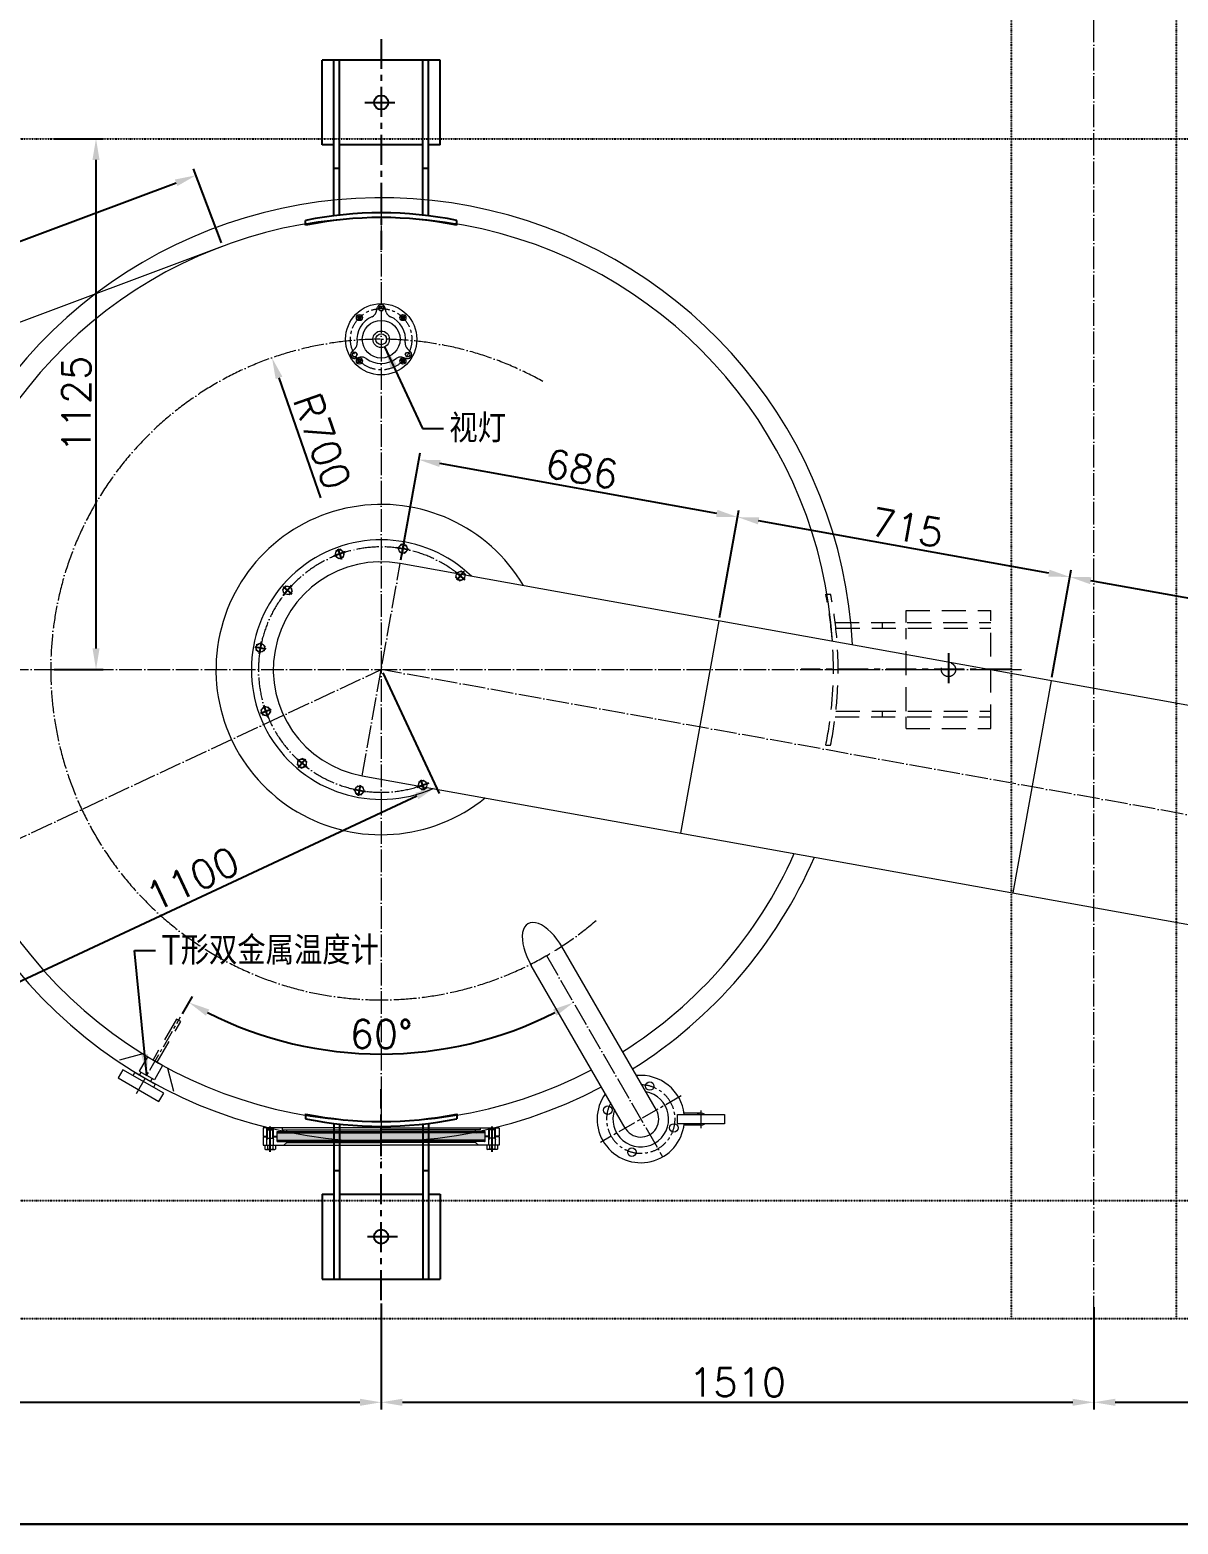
# Model space of a CAD drawing. Header units: millimetres. Extents: x 12181 to 44419, y -180123 to -157321.
# Drawn here: x 20587 to 23020, y -177157 to -173990 of the extents above; entities that cross this region are included whole.
import ezdxf

# ---------------------------------------------------------------- set-up
doc = ezdxf.new("R2010")
doc.units = ezdxf.units.MM
doc.header["$LTSCALE"] = 2
doc.header["$MEASUREMENT"] = 0
for name, pattern in [('ACAD_ISO04W100', [30, 24, -3, 0, -3]), ('CENTER', [50.8, 31.75, -6.35, 6.35, -6.35]), ('CENTER2', [28.575, 19.05, -3.175, 3.175, -3.175]), ('DASHEDX2', [38.1, 25.4, -12.7]), ('DIVIDE2', [15.875, 6.35, -3.175, 0, -3.175, 0, -3.175])]:
    doc.linetypes.add(name, pattern=pattern)
doc.layers.get('0').update_dxf_attribs({"lineweight": 20})
for name, color, linetype, lineweight in [('1', 1, 'Continuous', 9), ('中心线', 1, 'CENTER2', 13), ('中心线层', 1, 'ACAD_ISO04W100', 9), ('尺寸线层', 3, 'Continuous', 13), ('工艺线', 4, 'Continuous', 30), ('细实线', 8, 'Continuous', 13), ('虚线', 142, 'DASHEDX2', 13)]:
    doc.layers.add(name, color=color, linetype=linetype, lineweight=lineweight)
for name, color, linetype in [('3', 3, 'CENTER'), ('center', 1, 'CENTER'), ('TEXT', 7, 'Continuous'), ('平台', 252, 'DIVIDE2')]:
    doc.layers.add(name, color=color, linetype=linetype)
doc.styles.get("Standard").update_dxf_attribs({"font": 'txt.shx', "bigfont": 'hztxt.shx'})
doc.dimstyles.new('总装图', dxfattribs={"dimscale": 1.5, "dimtxt": 40, "dimasz": 30, "dimexe": 10, "dimexo": 5, "dimgap": 8, "dimtad": 1, "dimdec": 0, "dimtxsty": 'Standard', "dimcen": 2.5, "dimadec": 0, "dimazin": 0, "dimtfac": 1, "dimtdec": 0, "dimtmove": 0, "dimatfit": 3, "dimfxl": 1, "dimarcsym": 0})
pattern_1 = [(135, (1434.5051, 121861.4781), (-0.4419417382, -0.4419417382), []), (225, (1434.5051, 121861.4781), (0.4419417382, -0.4419417382), [])]

# ---------------------------------------------------------------- blocks, each defined once
blk = doc.blocks.new('A$C7E2A687A')
at = {"layer": '中心线层'}
blk.add_line((6900, -5225), (6900, 0), dxfattribs=at)
at = {"layer": '平台', "ltscale": 0.1}
for p, q in [((6725, -5225), (6725, 0)), ((7075, -5225), (7075, 0)), ((0, -2725), (18900, -2725)), ((0, -4975), (18900, -4975)), ((0, -5225), (18900, -5225))]:
    blk.add_line(p, q, dxfattribs=at)
blk = doc.blocks.new('*D2205')
at = {"layer": 'Defpoints', "color": 0}
for p in [(18841.5, -176255.1), (21331.5, -176681.8), (21331.5, -176898.4)]:
    blk.add_point(p, dxfattribs=at)
at = {"layer": '尺寸线层', "color": 0, "lineweight": -2}
for p, q in [((18841.5, -176262.6), (18841.5, -176913.4)), ((21331.5, -176689.3), (21331.5, -176913.4)), ((18886.5, -176898.4), (21286.5, -176898.4))]:
    blk.add_line(p, q, dxfattribs=at)
at = {"layer": '尺寸线层', "color": 0}
for points in [[(18886.5, -176890.9), (18886.5, -176905.9), (18841.5, -176898.4)], [(21286.5, -176890.9), (21286.5, -176905.9), (21331.5, -176898.4)]]:
    blk.add_solid(points, dxfattribs=at)
at = {"layer": '尺寸线层', "color": 0, "insert": (20086.5, -176856.4), "char_height": 60, "attachment_point": 5}
blk.add_mtext('2490', dxfattribs=at)
blk = doc.blocks.new('*D2194')
at = {"layer": 'Defpoints', "color": 0}
for p in [(21681.5, -175951.8), (20906.7, -176081.4), (21190.1, -176147.9), (20812.9, -176243.8), (21927.8, -176378.3)]:
    blk.add_point(p, dxfattribs=at)
at = {"layer": '尺寸线层', "color": 0, "lineweight": -2}
blk.add_line((20910.4, -176074.9), (20931.7, -176038.1), dxfattribs=at)
blk.add_arc((21331.5, -175345.6), 814.7, 243.1653, 296.8347, dxfattribs=at)
at = {"layer": '尺寸线层', "color": 0}
for points in [[(20960.2, -176079.1), (20967.3, -176065.9), (20924.2, -176051.1)], [(21695.7, -176065.9), (21702.8, -176079.1), (21738.9, -176051.1)]]:
    blk.add_solid(points, dxfattribs=at)
at = {"layer": '尺寸线层', "color": 0, "insert": (21331.5, -176118.2), "char_height": 60, "attachment_point": 5}
blk.add_mtext('60°', dxfattribs=at)
blk = doc.blocks.new('*U1981', base_point=(-70.7, 734.2))
at = {"color": 7}
for p, q in [((-78.6, 745.6), (-79.5, 744.1)), ((-79.5, 744.1), (-79.5, 724.3)), ((-70.7, 745.6), (-78.6, 745.6)), ((-70.7, 739.9), (-78.6, 739.9)), ((-70.7, 728.5), (-78.6, 728.5)), ((-70.7, 745.6), (-70.7, 722.8)), ((-70.7, 741.2), (-37.7, 741.2)), ((-70.7, 734.2), (-70.7, 734.2)), ((-70.7, 734.2), (-70.7, 734.2)), ((-70.7, 734.2), (-70.7, 734.2)), ((-55.7, 741.2), (-55.7, 727.2)), ((-37.7, 741.2), (-37.7, 727.2)), ((-37.7, 741.2), (-35.7, 739.2)), ((-35.7, 729.2), (-37.7, 727.2)), ((-35.7, 739.2), (-35.7, 729.2)), ((-78.6, 722.8), (-79.5, 724.3)), ((-70.7, 722.8), (-78.6, 722.8)), ((-70.7, 727.2), (-37.7, 727.2))]:
    blk.add_line(p, q, dxfattribs=at)
for centre, radius, start, end in [((-74.4, 742.8), 5.04, 154.3843, 214.3843), ((-60.6, 734.2), 18.8, 162.412, 197.588), ((-74.4, 725.7), 5.04, 145.6157, 205.6157)]:
    blk.add_arc(centre, radius, start, end, dxfattribs=at)
at = {"layer": '1', "color": 1}
for p, q in [((-55.7, 739.8), (-59.5, 741.2)), ((-55.7, 728.6), (-59.5, 727.2)), ((-55.7, 739.8), (-36.3, 739.8)), ((-55.7, 728.6), (-36.3, 728.6))]:
    blk.add_line(p, q, dxfattribs=at)
at = {"layer": '3', "color": 3, "ltscale": 2}
blk.add_line((-84.5, 734.2), (-30.7, 734.2), dxfattribs=at)
blk = doc.blocks.new('A$C649A0548')
at = {"layer": '细实线'}
h = blk.add_hatch(dxfattribs=at)
h.set_pattern_fill('ANSI37', color=256, scale=5, angle=90, style=0)
h.set_pattern_definition(pattern_1)
h.paths.add_polyline_path([(-200, -8), (-220, -8), (-220, -10.5), (-200, -10.5)])
h.paths.add_polyline_path([(220, -8), (200, -8), (200, -10.5), (220, -10.5)])
h = blk.add_hatch(dxfattribs=at)
h.set_pattern_fill('GRASS', color=256, scale=5, angle=90, style=0)
h.set_pattern_definition([(180, (1434.505, 121861.478), (-3.5355339, -3.5355339), [0.9375, -6.13356781]), (135, (1434.505, 121861.478), (-3.5355339, -3.5355339), [0.9375, -4.0625]), (225, (1434.505, 121861.478), (3.5355339, -3.5355339), [0.9375, -4.0625])])
h.paths.add_polyline_path([(0, -26.5), (0, -10.5), (-220, -10.5), (-220, -26.5)])
h.paths.add_polyline_path([(0, -10.5), (0, -26.5), (220, -26.5), (220, -10.5)])
h = blk.add_hatch(dxfattribs=at)
h.set_pattern_fill('ANSI37', color=256, scale=5, angle=90, style=0)
h.set_pattern_definition(pattern_1)
h.paths.add_polyline_path([(220, -26.5), (200, -26.5), (200, -29), (220, -29)])
h.paths.add_polyline_path([(-200, -26.5), (-220, -26.5), (-220, -29), (-200, -29)])
for p, q in [((0, 0), (-250, 0)), ((0, 0), (250, 0)), ((-250, 0), (-250, -18)), ((-250, -18), (-242, -18)), ((-250, -19), (-250, -37)), ((-250, -19), (-242, -19)), ((-241, -3), (-241, 0)), ((-229, -3), (-229, 0)), ((-228, -18), (-220, -18)), ((-228, -19), (-220, -19)), ((-220, -29), (-220, -8)), ((-220, -8), (0, -8)), ((-220, -10.5), (0, -10.5)), ((-220, -26.5), (0, -26.5)), ((-220, -29), (0, -29)), ((-210, 0), (-210, -4)), ((-210, -4), (0, -4)), ((-206, -37), (-200, -31)), ((-200, -8), (-200, -4)), ((-200, -10.5), (-200, -8)), ((-200, -29), (-200, -26.5)), ((-200, -29), (-200, -31)), ((-200, -31), (0, -31)), ((210, -4), (0, -4)), ((220, -8), (0, -8)), ((220, -8), (0, -8)), ((220, -10.5), (0, -10.5)), ((220, -10.5), (0, -10.5)), ((220, -26.5), (0, -26.5)), ((220, -26.5), (0, -26.5)), ((220, -29), (0, -29)), ((220, -29), (0, -29)), ((200, -31), (0, -31)), ((200, -8), (200, -4)), ((200, -10.5), (200, -8)), ((200, -29), (200, -26.5)), ((200, -29), (200, -31)), ((206, -37), (200, -31)), ((210, 0), (210, -4)), ((220, -29), (220, -8)), ((228, -18), (220, -18)), ((228, -19), (220, -19)), ((229, -3), (229, 0)), ((241, -3), (241, 0)), ((250, -18), (242, -18)), ((250, -19), (242, -19)), ((250, 0), (250, -18)), ((250, -19), (250, -37)), ((-250, -37), (-242, -37)), ((-228, -37), (0, -37)), ((228, -37), (0, -37)), ((250, -37), (242, -37))]:
    blk.add_line(p, q)
at = {"layer": '中心线层'}
blk.add_line((0, 10), (0, -43.6), dxfattribs=at)
at = {"layer": '细实线'}
for p, q in [((-242, -4), (-242, 0)), ((-228, -18), (-228, 0)), ((228, -18), (228, 0)), ((242, -4), (242, 0))]:
    blk.add_line(p, q, dxfattribs=at)
at = {"rotation": 90}
blk.add_blockref('*U1981', (-235, -37), dxfattribs=at)
at = {"xscale": -1, "rotation": 270}
blk.add_blockref('*U1981', (235, -37), dxfattribs=at)
blk = doc.blocks.new('A$C075C7496')
at = {"layer": 'center'}
for p, q in [((0, -378.3), (0, 68.5)), ((34.6, -243.8), (-34.9, -243.8))]:
    blk.add_line(p, q, dxfattribs=at)
at = {"layer": 'TEXT'}
for p, q in [((-160, 16.2), (-160, 6)), ((160, 16.2), (160, 6)), ((-100, -3.8), (-100, -333.8)), ((-88, -5.2), (-88, -333.8)), ((88, -5.2), (88, -333.8)), ((100, -3.8), (100, -333.8)), ((-100, -103.8), (-88, -103.8)), ((88, -103.8), (100, -103.8)), ((-125, -153.8), (-100, -153.8)), ((-125, -153.8), (-125, -333.8)), ((-88, -153.8), (88, -153.8)), ((100, -153.8), (125, -153.8)), ((125, -153.8), (125, -333.8)), ((-125, -333.8), (125, -333.8))]:
    blk.add_line(p, q, dxfattribs=at)
blk.add_circle((0, -243.8), 15, dxfattribs=at)
for radius, start, end in [(800, 258.463, 281.537), (810, 258.6074, 281.3926)]:
    blk.add_arc((0, 800), radius, start, end, dxfattribs=at)
blk = doc.blocks.new('*D2210')
at = {"layer": 'Defpoints', "color": 0}
for p in [(21331.5, -175345.6), (21447.8, -175594.4), (20335, -175811.3)]:
    blk.add_point(p, dxfattribs=at)
at = {"layer": '尺寸线层', "color": 0, "lineweight": -2}
for p, q in [((21334.7, -175352.4), (21454.2, -175608)), ((20492.1, -176041.1), (21407.1, -175613.5)), ((20338.2, -175818.1), (20457.6, -176073.8))]:
    blk.add_line(p, q, dxfattribs=at)
at = {"layer": '尺寸线层', "color": 0}
for points in [[(21403.9, -175606.7), (21410.2, -175620.3), (21447.8, -175594.4)], [(20488.9, -176034.3), (20495.2, -176047.9), (20451.3, -176060.2)]]:
    blk.add_solid(points, dxfattribs=at)
at = {"layer": '尺寸线层', "color": 0, "insert": (20931.8, -175789.2), "char_height": 60, "attachment_point": 5, "rotation": 25.0496}
blk.add_mtext('1100', dxfattribs=at)
blk = doc.blocks.new('*D2271')
at = {"layer": 'Defpoints', "color": 0}
for p in [(21100.2, -174684.9), (21331.5, -175345.6)]:
    blk.add_point(p, dxfattribs=at)
at = {"layer": '尺寸线层', "color": 0, "lineweight": -2}
blk.add_line((21204, -174981.3), (21115.1, -174727.4), dxfattribs=at)
at = {"layer": '尺寸线层', "color": 0}
blk.add_solid([(21122.2, -174724.9), (21108, -174729.9), (21100.2, -174684.9)], dxfattribs=at)
at = {"layer": '尺寸线层', "color": 0, "insert": (21206.6, -174861.7), "char_height": 60, "attachment_point": 5, "rotation": 289.2963}
blk.add_mtext('R700', dxfattribs=at)
blk = doc.blocks.new('*U1896', base_point=(600, 295.1))
at = {"color": 7}
for p, q in [((591, 300.3), (600, 305.5)), ((591, 300.3), (591, 289.9)), ((591, 289.9), (600, 284.7)), ((609, 300.3), (600, 305.5)), ((609, 289.9), (600, 284.7)), ((609, 300.3), (609, 289.9))]:
    blk.add_line(p, q, dxfattribs=at)
blk.add_circle((600, 295.1), 9, dxfattribs=at)
at = {"layer": '3', "color": 3}
for p, q in [((588, 295.1), (612, 295.1)), ((600, 308.5), (600, 281.7))]:
    blk.add_line(p, q, dxfattribs=at)
blk = doc.blocks.new('*U247')
at = {"color": 3, "linetype": 'CENTER'}
for p, q in [((2568, -1676.4), (2568, -1692)), ((2575.8, -1684.2), (2560.2, -1684.2))]:
    blk.add_line(p, q, dxfattribs=at)
at = {"color": 7, "linetype": 'Continuous'}
blk.add_lwpolyline([(2566.3, -1681.2), (2564.6, -1684.2), (2566.3, -1687.2), (2569.7, -1687.2), (2571.5, -1684.2), (2569.7, -1681.2)], close=True, dxfattribs=at)
for radius in [6.5, 3.46]:
    blk.add_circle((2568, -1684.2), radius, dxfattribs=at)
blk = doc.blocks.new('Hex Head Screw - 10 mm top')
at = {"color": 0, "linetype": 'Continuous'}
for p, q in [((-7.9, 4.5), (0, 9.1)), ((-7.9, -4.5), (-7.9, 4.5)), ((7.9, 4.5), (0, 9.1)), ((7.9, -4.5), (7.9, 4.5)), ((-7.9, -4.5), (0, -9.1)), ((7.9, -4.5), (0, -9.1))]:
    blk.add_line(p, q, dxfattribs=at)
blk.add_circle((0, 0), 7.87, dxfattribs=at)
blk = doc.blocks.new('A$C76B82D14')
at = {"linetype": 'Continuous'}
for p, q in [((-10.7, 57.4), (-7.6, 68.1)), ((10.7, 57.4), (7.6, 68.1)), ((-55, -19.4), (-62.8, -27.5)), ((55, -19.4), (62.8, -27.5)), ((-44.3, -38), (-55.2, -40.6)), ((44.3, -38), (55.2, -40.6))]:
    blk.add_line(p, q, dxfattribs=at)
for radius in [75.5, 40, 17.5, 11.5]:
    blk.add_circle((0, 0), radius, dxfattribs=at)
for centre, radius, start, end in [((0, 65.5), 8, 19.2345, 160.7655), ((0, 0), 51.5, 112.1885, 187.8115), ((-25.1, 61.6), 15, 292.1885, 343.5449), ((25.1, 61.6), 15, 196.4551, 247.8115), ((0, 0), 51.5, 352.1885, 67.8115), ((-56.7, -32.8), 8, 139.2345, 280.7655), ((-65.9, -9), 15, 316.4551, 7.8115), ((65.9, -9), 15, 172.1885, 223.5449), ((56.7, -32.8), 8, 259.2345, 40.7655), ((-40.8, -52.6), 15, 52.1885, 103.5449), ((0, 0), 51.5, 232.1885, 307.8115), ((40.8, -52.6), 15, 76.4551, 127.8115)]:
    blk.add_arc(centre, radius, start, end, dxfattribs=at)
at = {"layer": '中心线'}
blk.add_circle((0, 0), 65, dxfattribs=at)
at = {"yscale": 0.5999999999985448, "zscale": 0.6}
for p, xscale, rotation in [((0, 65), 0.5999999999985448, 90), ((-56.3, -32.5), 0.6000000000028435, 210.0000000001642), ((56.3, -32.5), 0.6000000000028435, 329.9999999998359)]:
    blk.add_blockref('Hex Head Screw - 10 mm top', p, dxfattribs=dict(at, xscale=xscale, rotation=rotation))
at = {"linetype": 'CENTER'}
for p, rotation in [((579, -2960.8), 135.0000000002948), ((-2960.8, -579), 44.99999999970522), ((2960.8, 579), 224.9999999997052), ((-579, 2960.8), 315.0000000002948)]:
    blk.add_blockref('*U247', p, dxfattribs=dict(at, rotation=rotation))
blk = doc.blocks.new('*D2307')
at = {"layer": 'Defpoints', "color": 0}
for p in [(21331.5, -176689.3), (22841.5, -176689.3), (22841.5, -176898.4)]:
    blk.add_point(p, dxfattribs=at)
at = {"layer": '尺寸线层', "color": 0, "lineweight": -2}
for p, q in [((21331.5, -176696.8), (21331.5, -176913.4)), ((22841.5, -176696.8), (22841.5, -176913.4)), ((21376.5, -176898.4), (22796.5, -176898.4))]:
    blk.add_line(p, q, dxfattribs=at)
at = {"layer": '尺寸线层', "color": 0}
for points in [[(21376.5, -176890.9), (21376.5, -176905.9), (21331.5, -176898.4)], [(22796.5, -176890.9), (22796.5, -176905.9), (22841.5, -176898.4)]]:
    blk.add_solid(points, dxfattribs=at)
at = {"layer": '尺寸线层', "color": 0, "insert": (22086.5, -176856.4), "char_height": 60, "attachment_point": 5}
blk.add_mtext('1510', dxfattribs=at)
blk = doc.blocks.new('A$C78213219')
at = {"layer": 'center'}
for p, q in [((-260.2, 34.6), (-260.2, -34.9)), ((-125.7, 0), (-572.5, 0))]:
    blk.add_line(p, q, dxfattribs=at)
at = {"layer": '虚线'}
for p, q in [((-520.2, 160), (-510, 160)), ((-500.2, 100), (-170.2, 100)), ((-400.2, 88), (-400.2, 100)), ((-350.2, 125), (-170.2, 125)), ((-350.2, 100), (-350.2, 125)), ((-170.2, -125), (-170.2, 125)), ((-498.8, 88), (-170.2, 88)), ((-350.2, -88), (-350.2, 88)), ((-498.8, -88), (-170.2, -88)), ((-400.2, -100), (-400.2, -88)), ((-500.2, -100), (-170.2, -100)), ((-350.2, -125), (-350.2, -100)), ((-350.2, -125), (-170.2, -125)), ((-520.2, -160), (-510, -160))]:
    blk.add_line(p, q, dxfattribs=at)
blk.add_circle((-260.2, 0), 15, dxfattribs=at)
for radius, start, end in [(800, 348.463, 11.537), (810, 348.6074, 11.3926)]:
    blk.add_arc((-1304, 0), radius, start, end, dxfattribs=at)
blk = doc.blocks.new('*D2309')
at = {"layer": 'Defpoints', "color": 0}
for p in [(22790.3, -175149.3), (22750.7, -175369.1), (23425.9, -175490.7)]:
    blk.add_point(p, dxfattribs=at)
at = {"layer": '尺寸线层', "color": 0, "lineweight": -2}
for p, q in [((22752.1, -175361.7), (22793, -175134.5)), ((23421.2, -175262.9), (22834.6, -175157.2)), ((23427.2, -175483.3), (23468.1, -175256.1))]:
    blk.add_line(p, q, dxfattribs=at)
at = {"layer": '尺寸线层', "color": 0}
for points in [[(22836, -175149.8), (22833.3, -175164.6), (22790.3, -175149.3)], [(23422.5, -175255.5), (23419.9, -175270.3), (23465.5, -175270.9)]]:
    blk.add_solid(points, dxfattribs=at)
at = {"layer": '尺寸线层', "color": 0, "insert": (23135.4, -175168.7), "char_height": 60, "attachment_point": 5, "rotation": 349.7877}
blk.add_mtext('686', dxfattribs=at)
blk = doc.blocks.new('*D2310')
at = {"layer": 'Defpoints', "color": 0}
for p in [(22086.8, -175022.5), (22047.2, -175242.3), (22750.7, -175369.1)]:
    blk.add_point(p, dxfattribs=at)
at = {"layer": '尺寸线层', "color": 0, "lineweight": -2}
for p, q in [((22048.5, -175234.9), (22089.4, -175007.7)), ((22746.1, -175141.3), (22131.1, -175030.5)), ((22752.1, -175361.7), (22793, -175134.5))]:
    blk.add_line(p, q, dxfattribs=at)
at = {"layer": '尺寸线层', "color": 0}
for points in [[(22132.4, -175023.1), (22129.7, -175037.9), (22086.8, -175022.5)], [(22747.4, -175133.9), (22744.7, -175148.7), (22790.3, -175149.3)]]:
    blk.add_solid(points, dxfattribs=at)
at = {"layer": '尺寸线层', "color": 0, "insert": (22446, -175044.5), "char_height": 60, "attachment_point": 5, "rotation": 349.7877}
blk.add_mtext('715', dxfattribs=at)
blk = doc.blocks.new('*D2311')
at = {"layer": 'Defpoints', "color": 0}
for p in [(21411.6, -174900.9), (21372, -175120.7), (22047.2, -175242.3)]:
    blk.add_point(p, dxfattribs=at)
at = {"layer": '尺寸线层', "color": 0, "lineweight": -2}
for p, q in [((21373.4, -175113.3), (21414.3, -174886.1)), ((22042.5, -175014.5), (21455.9, -174908.9)), ((22048.5, -175234.9), (22089.4, -175007.7))]:
    blk.add_line(p, q, dxfattribs=at)
at = {"layer": '尺寸线层', "color": 0}
for points in [[(21457.3, -174901.5), (21454.6, -174916.2), (21411.6, -174900.9)], [(22043.8, -175007.1), (22041.2, -175021.9), (22086.8, -175022.5)]]:
    blk.add_solid(points, dxfattribs=at)
at = {"layer": '尺寸线层', "color": 0, "insert": (21756.6, -174920.4), "char_height": 60, "attachment_point": 5, "rotation": 349.7877}
blk.add_mtext('686', dxfattribs=at)
blk = doc.blocks.new('*D2317')
at = {"layer": 'Defpoints', "color": 0}
for p in [(22841.5, -176720.6), (24821.5, -176720.6), (24821.5, -176898.4)]:
    blk.add_point(p, dxfattribs=at)
at = {"layer": '尺寸线层', "color": 0, "lineweight": -2}
for p, q in [((22841.5, -176728.1), (22841.5, -176913.4)), ((24821.5, -176728.1), (24821.5, -176913.4)), ((22886.5, -176898.4), (24776.5, -176898.4))]:
    blk.add_line(p, q, dxfattribs=at)
at = {"layer": '尺寸线层', "color": 0}
for points in [[(22886.5, -176890.9), (22886.5, -176905.9), (22841.5, -176898.4)], [(24776.5, -176890.9), (24776.5, -176905.9), (24821.5, -176898.4)]]:
    blk.add_solid(points, dxfattribs=at)
at = {"layer": '尺寸线层', "color": 0, "insert": (23831.5, -176856.4), "char_height": 60, "attachment_point": 5}
blk.add_mtext('1980', dxfattribs=at)
blk = doc.blocks.new('*D2324')
at = {"layer": 'Defpoints', "color": 0}
for p in [(20939.2, -174298.2), (20995.5, -174448.4), (19091.8, -175161.5)]:
    blk.add_point(p, dxfattribs=at)
at = {"layer": '尺寸线层', "color": 0, "lineweight": -2}
for p, q in [((20992.9, -174441.4), (20934, -174284.2)), ((19077.7, -174995.4), (20897.1, -174314)), ((19089.2, -175154.5), (19030.2, -174997.2))]:
    blk.add_line(p, q, dxfattribs=at)
at = {"layer": '尺寸线层', "color": 0}
for points in [[(20894.5, -174307), (20899.7, -174321), (20939.2, -174298.2)], [(19075, -174988.4), (19080.3, -175002.5), (19035.5, -175011.2)]]:
    blk.add_solid(points, dxfattribs=at)
at = {"layer": '尺寸线层', "color": 0, "insert": (19972.6, -174615.4), "char_height": 60, "attachment_point": 5, "rotation": 20.5333}
blk.add_mtext('2033', dxfattribs=at)
blk = doc.blocks.new('*D2340')
at = {"layer": 'Defpoints', "color": 0}
for p in [(20631.5, -174220.6), (20727.4, -174220.6), (20631.5, -175345.6)]:
    blk.add_point(p, dxfattribs=at)
at = {"layer": '尺寸线层', "color": 0, "lineweight": -2}
for p, q in [((20639, -174220.6), (20742.4, -174220.6)), ((20727.4, -175300.6), (20727.4, -174265.6)), ((20639, -175345.6), (20742.4, -175345.6))]:
    blk.add_line(p, q, dxfattribs=at)
at = {"layer": '尺寸线层', "color": 0}
for points in [[(20719.9, -174265.6), (20734.9, -174265.6), (20727.4, -174220.6)], [(20719.9, -175300.6), (20734.9, -175300.6), (20727.4, -175345.6)]]:
    blk.add_solid(points, dxfattribs=at)
at = {"layer": '尺寸线层', "color": 0, "insert": (20685.4, -174783.1), "char_height": 60, "attachment_point": 5, "rotation": 90}
blk.add_mtext('1125', dxfattribs=at)

msp = doc.modelspace()

# ---------------------------------------------------------------- linework, layer by layer
for p, q in [((19091.8, -175161.5), (20995.5, -174448.4)), ((23425.9, -175490.7), (21372, -175120.7)), ((21966.1, -175692.1), (22047.2, -175242.3)), ((22750.7, -175369.1), (22669.7, -175818.8)), ((21291, -175570.5), (23344.9, -175940.5)), ((21914.5, -176279.2), (21714.4, -175932.8)), ((21848.6, -176317.2), (21649.5, -175972.4)), ((20784.2, -176193.5), (20774.2, -176210.9)), ((20774.2, -176210.9), (20860.8, -176260.9)), ((20870.8, -176243.5), (20784.2, -176193.5)), ((20860.8, -176260.9), (20870.8, -176243.5)), ((21959, -176308.2), (21959, -176288.2)), ((21959, -176288.2), (22059, -176288.2)), ((22059, -176308.2), (21959, -176308.2)), ((22009, -176285.5), (21973.1, -176285.5)), ((22009, -176310.9), (21973.1, -176310.9)), ((22059, -176288.2), (22059, -176308.2))]:
    msp.add_line(p, q)
for centre in [(21900.3, -176228.2), (21811.5, -176279.4), (21951.6, -176317), (21862.8, -176368.2)]:
    msp.add_circle(centre, 9)
for centre, radius, start, end in [((21331.5, -175345.6), 1000, 2.9965, 297.8222), ((21331.5, -175345.6), 958, 3.5868, 297.7267), ((21331.5, -175345.6), 350, 30.5451, 309.0303), ((21331.5, -175345.6), 275, 45.9799, 293.5955), ((21331.5, -175345.6), 228.5, 79.7877, 259.7877), ((21331.5, -175345.6), 958, 302.2759, 335.9886), ((21331.5, -175345.6), 1000, 302.1806, 336.5789), ((21881.5, -176298.2), 92.5, 6.2063, 95.7088), ((21881.5, -176298.2), 92.5, 144.2558, 353.7937), ((21881.5, -176298.2), 59, 160.0958, 79.8315), ((21881.5, -176298.2), 38.1, 206.6973, 30.0076), ((22009, -176298.2), 12.7, 51.9433, 128.0567), ((22009, -176298.2), 12.7, 231.9433, 308.0567)]:
    msp.add_arc(centre, radius, start, end)
msp.add_ellipse((21681.5, -175951.8), major_axis=(-39.1, 67.7), ratio=0.485922, start_param=4.689204, end_param=7.877038)
at = {"layer": '中心线'}
for p, q in [((20812.9, -176243.8), (20906.7, -176081.4)), ((21967.2, -176248.7), (21796, -176347.6)), ((22009, -176280.1), (22009, -176317.6))]:
    msp.add_line(p, q, dxfattribs=at)
msp.add_arc((21881.5, -176298.2), 72.5, 151.6102, 88.3387, dxfattribs=at)
at = {"layer": '中心线层'}
for p, q in [((21331.5, -174344.5), (21331.5, -176395.5)), ((21246.5, -175109.4), (21247.1, -175110.8)), ((21376, -175098.6), (21375.8, -175100)), ((21291, -175570.5), (21372, -175120.7)), ((21493.6, -175153.9), (21492.6, -175155)), ((21139.8, -175183.5), (21141, -175184.5)), ((21084.5, -175301.1), (21086, -175301.3)), ((19774.3, -176073.4), (21331.5, -175345.6)), ((19995.3, -175345.6), (22694.5, -175345.6)), ((23385.4, -175715.6), (21331.5, -175345.6)), ((21095.3, -175430.6), (21096.8, -175430)), ((21169.5, -175537.3), (21170.4, -175536.1)), ((21416.5, -175581.8), (21416, -175580.3)), ((21287, -175592.6), (21287.3, -175591.1)), ((21681.5, -175951.8), (21927.8, -176378.3))]:
    msp.add_line(p, q, dxfattribs=at)
for radius, start, end in [(700, 60.6864, 310.9479), (260, 51.2912, 288.2842)]:
    msp.add_arc((21331.5, -175345.6), radius, start, end, dxfattribs=at)
at = {"layer": '工艺线'}
msp.add_line((26311.1, -177156.5), (18891.5, -177156.5), dxfattribs=at)
at = {"layer": '虚线'}
for p, q in [((20898.2, -176086.1), (20848.2, -176172.7)), ((20856.9, -176177.7), (20906.9, -176091.1)), ((20906.9, -176091.1), (20898.2, -176086.1)), ((20826.5, -176160.2), (20772.5, -176174.7)), ((20836.5, -176166), (20819, -176196.3)), ((20836.5, -176166), (20852.5, -176175.2)), ((20868.5, -176184.5), (20851, -176214.8)), ((20868.5, -176184.5), (20852.5, -176175.2)), ((20805.9, -176206), (20809.7, -176199.5)), ((20809.7, -176199.5), (20853, -176224.5)), ((20819, -176196.3), (20835, -176205.5)), ((20819.6, -176205.2), (20823.3, -176198.8)), ((20851, -176214.8), (20835, -176205.5)), ((20846.7, -176212.3), (20843, -176218.7)), ((20878.5, -176190.2), (20893, -176244.3)), ((20853, -176224.5), (20849.2, -176231))]:
    msp.add_line(p, q, dxfattribs=at)

# ---------------------------------------------------------------- block references
for name, p in [('A$C7E2A687A', (15941.5, -171495.6)), ('A$C76B82D14', (21331.5, -174645.6)), ('A$C78213219', (22793.5, -175345.6)), ('A$C649A0548', (21331.5, -176316.7))]:
    msp.add_blockref(name, p)
at = {"color": 0, "rotation": 179.9999999999999}
msp.add_blockref('A$C075C7496', (21331.5, -174387.6), dxfattribs=at)
for p, rotation in [((21377.6, -175089.7), 259.7876969757103), ((21243.5, -175100.9), 289.7876969757103), ((21499.4, -175147), 229.7876969757103), ((21133, -175177.7), 319.7876969757103), ((21075.6, -175299.5), 349.7876969757102), ((21086.9, -175433.6), 19.78769697571021), ((21163.7, -175544.1), 49.78769697571025), ((21419.5, -175590.2), 109.7876969757102), ((21285.4, -175601.5), 79.78769697571028)]:
    msp.add_blockref('*U1896', p, dxfattribs=dict(rotation=rotation))
at = {"color": 0}
msp.add_blockref('A$C075C7496', (21331.5, -176303.6), dxfattribs=at)

# ---------------------------------------------------------------- texts
at = {"layer": '尺寸线层', "char_height": 60, "attachment_point": 1}
for s, insert in [('视灯', (21475.8, -174804.4)), ('T形双金属温度计', (20865.6, -175910.8))]:
    msp.add_mtext(s, dxfattribs=dict(at, insert=insert))

# ---------------------------------------------------------------- dimensions: what is measured, and where the dimension line sits
at = {"layer": '尺寸线层'}
dim = msp.add_linear_dim(base=(20727.4, -174220.6), p1=(20631.5, -175345.6), p2=(20631.5, -174220.6), angle=90, dimstyle='总装图', override={"dimcen": 0, "dimtofl": 0}, dxfattribs=at)
dim.commit()
dim.dimension.update_dxf_attribs({"geometry": '*D2340', "text_midpoint": (20685.4, -174783.1)})
dim = msp.add_aligned_dim(p1=(19091.8, -175161.5), p2=(20995.5, -174448.4), distance=160.4, dimstyle='总装图', override={"dimcen": 0, "dimtofl": 0}, dxfattribs=at)
dim.commit()
dim.dimension.update_dxf_attribs({"geometry": '*D2324', "text_midpoint": (19972.6, -174615.4)})
dim = msp.add_radius_dim(center=(21331.5, -175345.6), mpoint=(21100.2, -174684.9), dimstyle='总装图', dxfattribs=at)
dim.commit()
dim.dimension.update_dxf_attribs({"geometry": '*D2271', "text_midpoint": (21167, -174875.6), "dimtype": 164})
for base, p1, p2, picture, middle in [((21411.6, -174900.9), (22047.2, -175242.3), (21372, -175120.7), '*D2311', (21756.6, -174920.4)), ((22086.8, -175022.5), (22750.7, -175369.1), (22047.2, -175242.3), '*D2310', (22446, -175044.5))]:
    dim = msp.add_linear_dim(base=base, p1=p1, p2=p2, angle=349.7877, dimstyle='总装图', dxfattribs=at)
    dim.commit()
    dim.dimension.update_dxf_attribs({"geometry": picture, "text_midpoint": middle})
for p1, p2, distance, picture, middle in [((23425.9, -175490.7), (22750.7, -175369.1), -223.4, '*D2309', (23135.4, -175168.7)), ((20335, -175811.3), (21331.5, -175345.6), -274.7, '*D2210', (20931.8, -175789.2))]:
    dim = msp.add_aligned_dim(p1=p1, p2=p2, distance=distance, dimstyle='总装图', dxfattribs=at)
    dim.commit()
    dim.dimension.update_dxf_attribs({"geometry": picture, "text_midpoint": middle})
dim = msp.add_angular_dim_2l(base=(21190.1, -176147.9), line1=((20812.9, -176243.8), (20906.7, -176081.4)), line2=((21681.5, -175951.8), (21927.8, -176378.3)), dimstyle='总装图', dxfattribs=at)
dim.commit()
dim.dimension.update_dxf_attribs({"geometry": '*D2194', "text_midpoint": (21331.5, -176118.2)})
for base, p1, p2, picture, middle in [((21331.5, -176898.4), (18841.5, -176255.1), (21331.5, -176681.8), '*D2205', (20086.5, -176856.4)), ((22841.5, -176898.4), (21331.5, -176689.3), (22841.5, -176689.3), '*D2307', (22086.5, -176856.4)), ((24821.5, -176898.4), (22841.5, -176720.6), (24821.5, -176720.6), '*D2317', (23831.5, -176856.4))]:
    dim = msp.add_linear_dim(base=base, p1=p1, p2=p2, dimstyle='总装图', override={"dimcen": 0, "dimtofl": 0}, dxfattribs=at)
    dim.commit()
    dim.dimension.update_dxf_attribs({"geometry": picture, "text_midpoint": middle})

# ---------------------------------------------------------------- leaders
at = {"layer": '尺寸线层', "annotation_type": 0, "has_hookline": 1, "hookline_direction": 0}
for points, text_width in [([(21338.8, -174661.5), (21418.8, -174834.4), (21463.8, -174834.4)], 116.2), ([(20835, -176205.5), (20808.6, -175940.8), (20853.6, -175940.8)], 480)]:
    msp.add_leader(points, dimstyle='总装图', override={"dimgap": 8, "dimtad": 0}, dxfattribs=dict(at, text_width=text_width))

doc.saveas('drawing.dxf')
